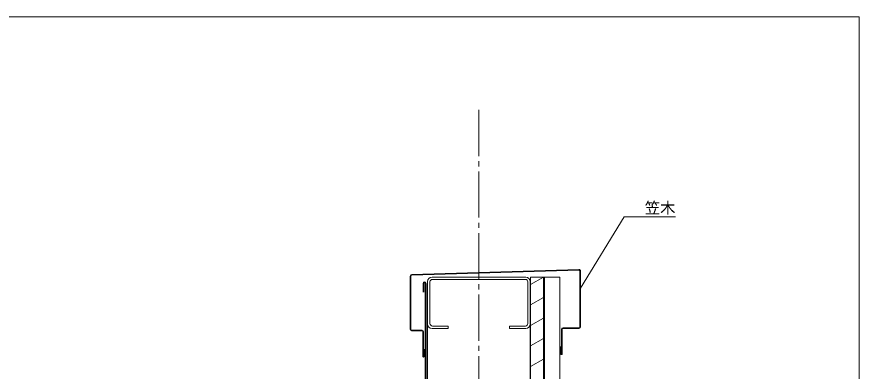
# Model space of a CAD drawing. Units: millimetres at full size, sheet at 1:5; details may follow other scales. Extents: x -3142 to 7368, y -2477 to 957.
# Drawn here: x -2004 to -1182, y -1428 to -1082 of the extents above; entities that cross this region are included whole.
import ezdxf
from ezdxf.enums import TextEntityAlignment as Align

# ---------------------------------------------------------------- set-up
doc = ezdxf.new("R2010")
doc.units = ezdxf.units.MM
doc.header["$LTSCALE"] = 5
doc.linetypes.add('CHAIN2', pattern=[12, 9, -1, 1, -1])
doc.layers.add('0-0_0', color=7, linetype='Continuous', lineweight=18)
doc.styles.add('ＭＳ ゴシック', font='')
doc.styles.get('ＭＳ ゴシック').set_extended_font_data('MS Gothic')

msp = doc.modelspace()

# ---------------------------------------------------------------- linework, layer by layer
at = {"layer": '0-0_0', "color": 4, "linetype": 'CHAIN2'}
msp.add_line((-1552.748, -1173.297), (-1552.748, -2207.811), dxfattribs=at)
at = {"layer": '0-0_0', "color": 5}
for p, q in [((-1455.296, -1328.84), (-1618.196, -1333.731)), ((-1455.278, -1329.439), (-1618.178, -1334.331)), ((-1454.248, -1330.439), (-1454.248, -1384.69)), ((-1453.648, -1384.69), (-1453.648, -1330.439)), ((-1619.748, -1387.063), (-1619.748, -1335.33)), ((-1619.148, -1387.063), (-1619.148, -1335.33)), ((-1607.248, -1342.39), (-1607.248, -1350.89)), ((-1606.448, -1342.39), (-1606.448, -1350.89)), ((-1605.048, -1586.237), (-1605.048, -1342.39)), ((-1604.248, -1586.418), (-1604.248, -1342.39)), ((-1608.431, -1388.063), (-1618.148, -1388.063)), ((-1618.148, -1388.663), (-1608.431, -1388.663)), ((-1472.248, -1387.29), (-1472.248, -1411.29)), ((-1471.648, -1387.29), (-1471.648, -1411.29)), ((-1455.248, -1385.69), (-1470.648, -1385.69)), ((-1470.648, -1386.29), (-1455.248, -1386.29)), ((-1607.431, -1389.663), (-1607.431, -1413.663)), ((-1606.831, -1389.663), (-1606.831, -1413.663)), ((-1473.456, -1404.369), (-1472.858, -1404.317)), ((-1473.456, -1404.369), (-1472.846, -1411.342)), ((-1472.858, -1404.317), (-1472.248, -1411.29)), ((-1606.831, -1413.663), (-1606.221, -1406.69)), ((-1606.234, -1413.715), (-1605.624, -1406.742))]:
    msp.add_line(p, q, dxfattribs=at)
at = {"layer": '0-0_0'}
for p, q in [((-1507.048, -1336.29), (-1598.448, -1336.29)), ((-1598.148, -1338.59), (-1507.348, -1338.59)), ((-1602.748, -1381.99), (-1602.748, -1340.59)), ((-1600.448, -1381.69), (-1600.448, -1340.89)), ((-1505.048, -1340.89), (-1505.048, -1381.69)), ((-1502.748, -1381.99), (-1502.748, -1340.59)), ((-1602.748, -2207.811), (-1602.748, -1381.99)), ((-1598.448, -1386.29), (-1582.748, -1386.29)), ((-1582.748, -1383.99), (-1598.148, -1383.99)), ((-1582.748, -1386.29), (-1582.748, -1383.99)), ((-1507.048, -1386.29), (-1522.748, -1386.29)), ((-1502.748, -2207.811), (-1502.748, -1384.29))]:
    msp.add_line(p, q, dxfattribs=at)
at = {"layer": '0-0_0', "color": 4}
for p, q in [((-1502.248, -1336.217), (-1489.748, -1336.217)), ((-1502.248, -1343.434), (-1489.748, -1336.217)), ((-1502.248, -2207.811), (-1502.248, -1336.217)), ((-1489.748, -1336.217), (-1489.748, -2207.811)), ((-1502.248, -1363.434), (-1489.748, -1356.217)), ((-1502.248, -1383.434), (-1489.748, -1376.217)), ((-1502.248, -1403.434), (-1489.748, -1396.217)), ((-1502.248, -1423.434), (-1489.748, -1416.217))]:
    msp.add_line(p, q, dxfattribs=at)
at = {"layer": '0-0_0', "color": 2}
for p, q in [((-1489.248, -1336.217), (-1473.748, -1336.217)), ((-1489.248, -2207.811), (-1489.248, -1336.217)), ((-1488.748, -2207.811), (-1488.748, -1336.217)), ((-1473.748, -1336.217), (-1473.748, -2207.811))]:
    msp.add_line(p, q, dxfattribs=at)
at = {"layer": '0-0_0'}
msp.add_lwpolyline([(-3141.76, -1082.489), (-1181.76, -1082.489), (-1181.76, -2477.489), (-3141.76, -2477.489)], close=True, dxfattribs=at)
at = {"layer": '0-0_0', "color": 4}
msp.add_lwpolyline([(-1453.648, -1347.157), (-1410.96, -1277.603), (-1360.96, -1277.603)], dxfattribs=at)
at = {"layer": '0-0_0'}
msp.add_lwpolyline([(-1507.348, -1383.99), (-1522.748, -1383.99), (-1522.748, -1386.29)], dxfattribs=at)
at = {"layer": '0-0_0', "color": 5}
for centre, radius, start, end in [((-1455.248, -1330.439), 1.6, 0, 91.71996), ((-1455.248, -1330.439), 1, 0, 91.71997), ((-1618.148, -1335.33), 1.6, 91.71996, 180), ((-1618.148, -1335.33), 1, 91.71997, 180), ((-1605.748, -1342.39), 1.5, 0, 179.99998), ((-1605.748, -1342.39), 0.7, 359.99998, 179.99998), ((-1618.148, -1387.063), 1.6, 180, 270), ((-1618.148, -1387.063), 1, 180, 270), ((-1608.431, -1389.663), 1.6, 0, 90), ((-1608.431, -1389.663), 1, 0, 90), ((-1470.648, -1387.29), 1.6, 90, 180), ((-1470.648, -1387.29), 1, 90, 180), ((-1455.248, -1384.69), 1.6, 270, 0), ((-1455.248, -1384.69), 1, 270, 0), ((-1472.248, -1411.29), 0.6, 184.99998, 0), ((-1606.831, -1413.663), 0.6, 180, 354.99998)]:
    msp.add_arc(centre, radius, start, end, dxfattribs=at)
at = {"layer": '0-0_0'}
for centre, radius, start, end in [((-1598.448, -1340.59), 4.3, 90, 180), ((-1598.148, -1340.89), 2.3, 90, 179.99998), ((-1507.348, -1340.89), 2.3, 0, 90), ((-1507.048, -1340.59), 4.3, 0, 90), ((-1598.448, -1381.99), 4.3, 180, 270), ((-1598.148, -1381.69), 2.3, 179.99998, 270), ((-1507.348, -1381.69), 2.3, 270, 0), ((-1507.048, -1381.99), 4.3, 270, 0)]:
    msp.add_arc(centre, radius, start, end, dxfattribs=at)

# ---------------------------------------------------------------- texts
at = {"layer": '0-0_0', "style": 'ＭＳ ゴシック'}
msp.add_text('笠木', height=11, dxfattribs=at).set_placement((-1390.96, -1277.603), align=Align.BOTTOM_LEFT)

doc.saveas('drawing.dxf')
